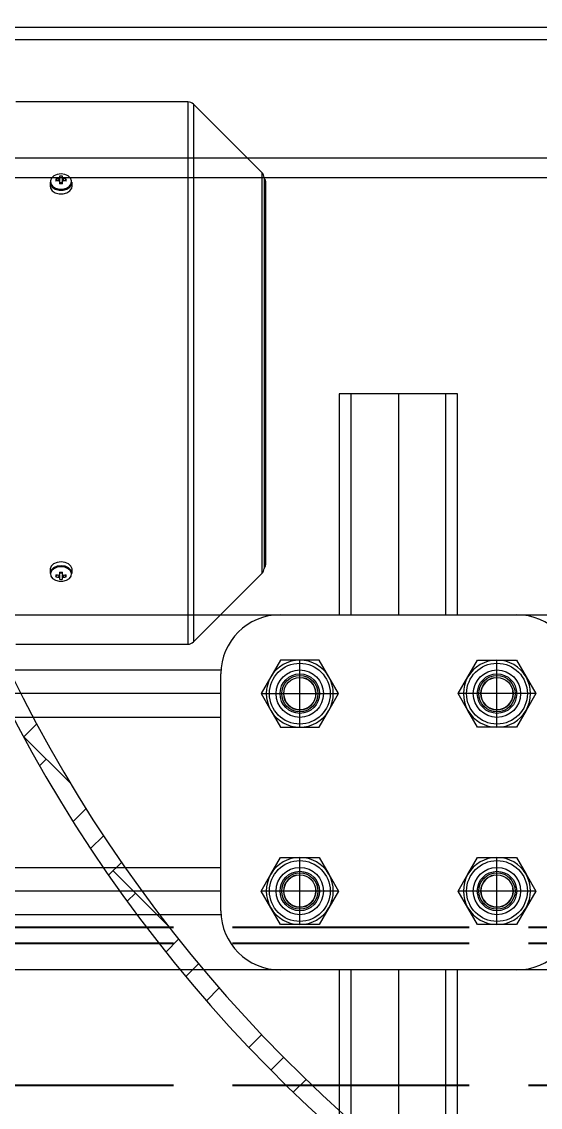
# Model space of a CAD drawing. Header units: centimetres. Extents: x 470464 to 524273, y 49611 to 59074.
# Drawn here: x 504137.54 to 504150.69, y 50543.06 to 50570.56 of the extents above; entities that cross this region are included whole.
import ezdxf

# ---------------------------------------------------------------- set-up
doc = ezdxf.new("R2010")
doc.units = ezdxf.units.CM
doc.header["$MEASUREMENT"] = 0
for name, pattern in [('1244-MIUM-DD-AR-2000$0$1244_Aselsan_MIUM_2900_Vinç$0$ACAD_ISO02W100', [15, 12, -3]), ('CENTER', [50.8, 31.75, -6.35, 6.35, -6.35]), ('CHAIN', [0.3543, 0.2362, -0.0295, 0.0591, -0.0295])]:
    doc.linetypes.add(name, pattern=pattern)
doc.layers.add('S-COLS-CONC', color=4, linetype='Continuous', lineweight=40)
doc.layers.add('vinç', color=7, linetype='Continuous')

# ---------------------------------------------------------------- blocks, each defined once
blk = doc.blocks.new('tyrhjutry5wjtuydhtsr')
at = {"color": 2, "linetype": 'Continuous', "lineweight": 25}
for p, q in [((71827.235, 30599.972), (71822.868, 30599.972)), ((71827.235, 30599.972), (71827.235, 30586.232)), ((71827.377, 30599.913), (71827.377, 30586.291)), ((71829.11, 30598.181), (71827.377, 30599.913)), ((71823.888, 30598.018), (71823.922, 30597.97)), ((71823.981, 30598.086), (71823.981, 30598.042)), ((71824.055, 30598.042), (71824.055, 30598.086)), ((71824.149, 30598.018), (71824.114, 30597.97)), ((71829.11, 30598.181), (71829.11, 30588.023)), ((71829.168, 30598.055), (71829.168, 30588.149)), ((71829.18, 30598.025), (71829.18, 30588.179)), ((71823.738, 30597.935), (71823.738, 30597.839)), ((71823.981, 30597.96), (71823.981, 30597.897)), ((71824.001, 30597.922), (71823.981, 30597.922)), ((71824.055, 30597.922), (71824.036, 30597.922)), ((71824.055, 30597.897), (71824.055, 30597.96)), ((71824.298, 30597.839), (71824.298, 30597.935)), ((71829.208, 30588.252), (71829.208, 30597.952)), ((71823.738, 30588.126), (71823.738, 30588.025)), ((71824.298, 30588.025), (71824.298, 30588.126)), ((71823.888, 30587.94), (71823.919, 30587.986)), ((71823.981, 30588.056), (71823.981, 30587.995)), ((71823.981, 30588.043), (71824.001, 30588.043)), ((71823.981, 30587.917), (71823.981, 30587.876)), ((71824.036, 30588.043), (71824.055, 30588.043)), ((71824.055, 30587.995), (71824.055, 30588.056)), ((71824.055, 30587.876), (71824.055, 30587.917)), ((71824.149, 30587.94), (71824.118, 30587.986)), ((71827.377, 30586.291), (71829.11, 30588.023)), ((71822.868, 30586.232), (71827.235, 30586.232))]:
    blk.add_line(p, q, dxfattribs=at)
at = {"color": 2, "linetype": 'Continuous', "lineweight": 25, "flags": 128}
for points in [[(71824.018, 30598.145), (71823.922, 30598.132), (71823.838, 30598.094), (71823.779, 30598.037), (71823.752, 30597.969), (71823.761, 30597.898), (71823.805, 30597.834), (71823.878, 30597.786), (71823.969, 30597.761), (71824.067, 30597.761), (71824.159, 30597.786), (71824.232, 30597.834), (71824.276, 30597.898), (71824.285, 30597.969), (71824.258, 30598.037), (71824.198, 30598.094), (71824.115, 30598.132), (71824.018, 30598.145)], [(71823.738, 30597.935), (71823.749, 30597.88), (71823.795, 30597.813), (71823.871, 30597.763), (71823.967, 30597.736), (71824.07, 30597.736), (71824.166, 30597.763), (71824.242, 30597.813), (71824.288, 30597.88), (71824.298, 30597.935)], [(71823.738, 30597.839), (71823.749, 30597.783), (71823.795, 30597.717), (71823.871, 30597.666), (71823.967, 30597.64), (71824.07, 30597.64), (71824.166, 30597.666), (71824.242, 30597.717), (71824.288, 30597.783), (71824.298, 30597.839)], [(71824.018, 30588.319), (71823.917, 30588.306), (71823.83, 30588.269), (71823.768, 30588.212), (71823.74, 30588.144), (71823.738, 30588.126)], [(71824.018, 30588.218), (71823.917, 30588.205), (71823.83, 30588.168), (71823.768, 30588.111), (71823.74, 30588.043), (71823.738, 30588.025)], [(71824.018, 30588.193), (71823.922, 30588.18), (71823.838, 30588.145), (71823.779, 30588.091), (71823.752, 30588.026), (71823.761, 30587.958), (71823.805, 30587.897), (71823.878, 30587.852), (71823.969, 30587.827), (71824.067, 30587.827), (71824.159, 30587.852), (71824.232, 30587.897), (71824.276, 30587.958), (71824.285, 30588.026), (71824.258, 30588.091), (71824.198, 30588.145), (71824.115, 30588.18), (71824.018, 30588.193)], [(71824.298, 30588.126), (71824.297, 30588.144), (71824.269, 30588.212), (71824.207, 30588.269), (71824.119, 30588.306), (71824.018, 30588.319)], [(71824.298, 30588.025), (71824.297, 30588.043), (71824.269, 30588.111), (71824.207, 30588.168), (71824.119, 30588.205), (71824.018, 30588.218)]]:
    blk.add_lwpolyline(points, dxfattribs=at)
at = {"color": 2, "linetype": 'Continuous', "lineweight": 25}
for centre, radius, start, end in [((71827.235, 30599.772), 0.2, 45, 90), ((71824.462, 30597.991), 0.575, 177.3305, 182.6695), ((71824.017, 30597.328), 0.703, 94.4734, 100.577), ((71824.007, 30597.986), 0.0619, 114.7173, 137.1128), ((71824.018, 30597.566), 0.521, 85.9308, 94.0692), ((71824.029, 30597.986), 0.0619, 42.8872, 65.2827), ((71824.02, 30597.328), 0.703, 79.423, 85.5266), ((71823.574, 30597.991), 0.575, 357.3305, 2.6695), ((71828.968, 30598.039), 0.2, 4.4812, 45), ((71829.218, 30598.059), 0.05, 184.4812, 221.8217), ((71829.098, 30597.952), 0.11, 0, 41.8217), ((71824.017, 30597.274), 0.703, 94.4734, 100.577), ((71824.007, 30598.017), 0.0619, 222.8872, 245.2827), ((71824.015, 30597.86), 0.0632, 103.1566, 122.3513), ((71824.018, 30596.231), 1.666, 88.7273, 91.2727), ((71824.018, 30597.848), 0.0757, 76.5689, 103.4311), ((71824.022, 30597.86), 0.0632, 57.6487, 76.8434), ((71824.029, 30598.017), 0.0619, 294.7173, 317.1128), ((71824.02, 30597.274), 0.703, 79.423, 85.5266), ((71828.968, 30588.165), 0.2, 315, 355.5188), ((71829.218, 30588.145), 0.05, 138.1783, 175.5188), ((71829.098, 30588.252), 0.11, 318.1783, 0), ((71824.408, 30587.966), 0.521, 177.1954, 182.8046), ((71824.017, 30588.65), 0.671, 258.9001, 265.2999), ((71824.017, 30588.599), 0.671, 258.9001, 265.2999), ((71824.006, 30587.938), 0.0619, 113.5667, 135.6063), ((71824.006, 30587.973), 0.0619, 224.3937, 246.4333), ((71824.018, 30589.493), 1.438, 268.5254, 271.4746), ((71824.015, 30588.106), 0.0649, 238.9644, 257.504), ((71824.018, 30588.388), 0.513, 265.8633, 274.1367), ((71824.018, 30588.12), 0.0794, 257.2055, 282.7945), ((71824.022, 30588.106), 0.0649, 282.496, 301.0356), ((71824.031, 30587.938), 0.0619, 44.3937, 66.4333), ((71824.031, 30587.973), 0.0619, 293.5667, 315.6063), ((71824.02, 30588.65), 0.671, 274.7001, 281.0999), ((71824.02, 30588.599), 0.671, 274.7001, 281.0999), ((71823.628, 30587.966), 0.521, 357.1954, 2.8046), ((71827.235, 30586.432), 0.2, 270, 315)]:
    blk.add_arc(centre, radius, start, end, dxfattribs=at)
for centre, major_axis, ratio, start_param, end_param in [((71824.018, 30597.825), (0, 0.104), 0.469869, 5.913772, 6.652599), ((71824.018, 30588.141), (0, 0.105), 0.462199, 2.772179, 3.511006)]:
    blk.add_ellipse(centre, major_axis=major_axis, ratio=ratio, start_param=start_param, end_param=end_param, dxfattribs=at)
for points, knots in [([(71823.969, 30597.969), (71823.967, 30597.984), (71823.965, 30598.004), (71823.962, 30598.023), (71823.962, 30598.028)], [0, 0, 0, 0, 0.767564, 1, 1, 1, 1]), ([(71823.981, 30598.042), (71823.981, 30598.037), (71823.981, 30598.001), (71823.981, 30597.959), (71823.981, 30597.921), (71823.981, 30597.914)], [0, 0, 0, 0, 0.116743, 0.839382, 1, 1, 1, 1]), ([(71824.055, 30597.96), (71824.055, 30597.983), (71824.055, 30598.01), (71824.055, 30598.037), (71824.055, 30598.042)], [0, 0, 0, 0, 0.817005, 1, 1, 1, 1]), ([(71824.075, 30598.028), (71824.074, 30598.023), (71824.072, 30598.004), (71824.069, 30597.984), (71824.067, 30597.969)], [0, 0, 0, 0, 0.232291, 1, 1, 1, 1]), ([(71823.962, 30587.93), (71823.962, 30587.935), (71823.965, 30587.954), (71823.967, 30587.972), (71823.968, 30587.986)], [0, 0, 0, 0, 0.258717, 1, 1, 1, 1]), ([(71823.981, 30587.982), (71823.981, 30587.966), (71823.981, 30587.944), (71823.981, 30587.922), (71823.981, 30587.917)], [0, 0, 0, 0, 0.761609, 1, 1, 1, 1]), ([(71824.055, 30587.917), (71824.055, 30587.922), (71824.055, 30587.944), (71824.055, 30587.966), (71824.055, 30587.982)], [0, 0, 0, 0, 0.238391, 1, 1, 1, 1]), ([(71824.068, 30587.986), (71824.07, 30587.972), (71824.072, 30587.954), (71824.074, 30587.935), (71824.075, 30587.93)], [0, 0, 0, 0, 0.741067, 1, 1, 1, 1])]:
    blk.add_open_spline(points, degree=3, knots=knots, dxfattribs=at)
blk = doc.blocks.new('ghfhjkdjfdkyufgfktuthkgt')
at = {"color": 2, "ltscale": 0.4}
for p, q in [((417976.459, 69070.663), (416796.458, 69070.663)), ((416796.458, 69067.363), (417976.459, 69067.363)), ((416796.458, 69066.863), (417976.459, 69066.863))]:
    blk.add_line(p, q, dxfattribs=at)
at = {"color": 2, "linetype": 'Continuous', "ltscale": 0.4}
for p, q in [((416819.16, 69052.69), (416819.492, 69053.023)), ((416820.348, 69051.52), (416819.168, 69052.699)), ((416819.564, 69051.963), (416819.734, 69052.133)), ((416820.3, 69051.568), (416820.312, 69051.58)), ((416820.414, 69050.55), (416820.742, 69050.878)), ((416820.858, 69049.863), (416821.186, 69050.191)), ((416820.865, 69049.87), (416820.831, 69049.905)), ((416821.316, 69049.19), (416821.642, 69049.516)), ((416822.809, 69047.927), (416821.431, 69049.305)), ((416821.786, 69048.529), (416821.997, 69048.739)), ((416822.562, 69048.173), (416822.595, 69048.206)), ((416822.765, 69047.245), (416823.09, 69047.57)), ((416823.274, 69046.622), (416823.598, 69046.946)), ((416823.794, 69046.011), (416824.118, 69046.335)), ((416824.872, 69044.826), (416825.197, 69045.151)), ((416825.43, 69044.252), (416825.754, 69044.577)), ((416825.999, 69043.691), (416826.324, 69044.016))]:
    blk.add_line(p, q, dxfattribs=at)
at = {"color": 2, "ltscale": 0.4}
for centre, radius, start, end in [((416851.692, 69070.315), 37, 198.9246, 341.0754), ((416851.692, 69070.354), 36.568, 199.2207, 340.7793)]:
    blk.add_arc(centre, radius, start, end, dxfattribs=at)
blk = doc.blocks.new('yguygyukfyukgjkhkjh')
at = {"color": 2, "ltscale": 0.4}
for p, q in [((416724.163, 68851.19), (416721.163, 68851.19)), ((416721.163, 68851.19), (416721.163, 68845.59)), ((416724.163, 68845.59), (416724.163, 68851.19)), ((416711.663, 68845.59), (416733.663, 68845.59)), ((416719.663, 68845.59), (416725.663, 68845.59)), ((416705.763, 68844.19), (416718.166, 68844.19)), ((416718.163, 68838.09), (416718.163, 68844.09)), ((416718.163, 68842.99), (416705.763, 68842.99)), ((416705.763, 68839.19), (416718.163, 68839.19)), ((416718.166, 68837.99), (416705.763, 68837.99)), ((416733.663, 68836.59), (416711.663, 68836.59)), ((416725.663, 68836.59), (416719.663, 68836.59)), ((416721.163, 68836.59), (416721.163, 68811.19)), ((416724.163, 68811.19), (416724.163, 68836.59))]:
    blk.add_line(p, q, dxfattribs=at)
at = {"color": 2, "ltscale": 2}
for p, q in [((416721.463, 68845.59), (416721.463, 68851.19)), ((416723.863, 68845.59), (416723.863, 68851.19)), ((416721.463, 68811.19), (416721.463, 68836.59)), ((416723.863, 68811.19), (416723.863, 68836.59))]:
    blk.add_line(p, q, dxfattribs=at)
at = {"color": 2, "linetype": 'CENTER', "ltscale": 25}
for p, q in [((416722.663, 68851.19), (416722.663, 68845.59)), ((416718.163, 68843.59), (416705.163, 68843.59)), ((416718.163, 68838.59), (416705.163, 68838.59)), ((416722.663, 68836.59), (416722.663, 68811.19))]:
    blk.add_line(p, q, dxfattribs=at)
at = {"color": 2}
for p, q in [((416719.672, 68844.44), (416719.427, 68844.015)), ((416720.163, 68844.44), (416719.672, 68844.44)), ((416720.654, 68844.44), (416720.163, 68844.44)), ((416720.899, 68844.015), (416720.654, 68844.44)), ((416724.427, 68844.015), (416724.672, 68844.44)), ((416724.672, 68844.44), (416725.163, 68844.44)), ((416725.163, 68844.44), (416725.654, 68844.44)), ((416725.654, 68844.44), (416725.899, 68844.015)), ((416719.427, 68844.015), (416719.182, 68843.59)), ((416721.145, 68843.59), (416720.899, 68844.015)), ((416724.182, 68843.59), (416724.427, 68844.015)), ((416725.899, 68844.015), (416726.145, 68843.59)), ((416719.182, 68843.59), (416719.427, 68843.165)), ((416720.899, 68843.165), (416721.145, 68843.59)), ((416724.427, 68843.165), (416724.182, 68843.59)), ((416726.145, 68843.59), (416725.899, 68843.165)), ((416719.427, 68843.165), (416719.672, 68842.74)), ((416720.654, 68842.74), (416720.899, 68843.165)), ((416724.672, 68842.74), (416724.427, 68843.165)), ((416725.899, 68843.165), (416725.654, 68842.74)), ((416719.672, 68842.74), (416720.163, 68842.74)), ((416720.163, 68842.74), (416720.654, 68842.74)), ((416725.163, 68842.74), (416724.672, 68842.74)), ((416725.654, 68842.74), (416725.163, 68842.74)), ((416719.427, 68839.015), (416719.672, 68839.44)), ((416719.672, 68839.44), (416720.163, 68839.44)), ((416720.163, 68839.44), (416720.654, 68839.44)), ((416720.654, 68839.44), (416720.899, 68839.015)), ((416724.427, 68839.015), (416724.672, 68839.44)), ((416724.672, 68839.44), (416725.163, 68839.44)), ((416725.163, 68839.44), (416725.654, 68839.44)), ((416725.654, 68839.44), (416725.899, 68839.015)), ((416719.182, 68838.59), (416719.427, 68839.015)), ((416720.899, 68839.015), (416721.145, 68838.59)), ((416724.182, 68838.59), (416724.427, 68839.015)), ((416725.899, 68839.015), (416726.145, 68838.59)), ((416719.427, 68838.165), (416719.182, 68838.59)), ((416721.145, 68838.59), (416720.899, 68838.165)), ((416724.427, 68838.165), (416724.182, 68838.59)), ((416726.145, 68838.59), (416725.899, 68838.165)), ((416719.672, 68837.74), (416719.427, 68838.165)), ((416720.899, 68838.165), (416720.654, 68837.74)), ((416724.672, 68837.74), (416724.427, 68838.165)), ((416725.899, 68838.165), (416725.654, 68837.74)), ((416720.163, 68837.74), (416719.672, 68837.74)), ((416720.654, 68837.74), (416720.163, 68837.74)), ((416725.163, 68837.74), (416724.672, 68837.74)), ((416725.654, 68837.74), (416725.163, 68837.74))]:
    blk.add_line(p, q, dxfattribs=at)
at = {"color": 2, "linetype": 'CHAIN', "ltscale": 40}
for p, q in [((416720.163, 68842.74), (416720.163, 68844.44)), ((416725.163, 68842.74), (416725.163, 68844.44)), ((416719.182, 68843.59), (416721.145, 68843.59)), ((416726.145, 68843.59), (416724.182, 68843.59)), ((416720.163, 68837.74), (416720.163, 68839.44)), ((416725.163, 68837.74), (416725.163, 68839.44)), ((416721.145, 68838.59), (416719.182, 68838.59)), ((416726.145, 68838.59), (416724.182, 68838.59))]:
    blk.add_line(p, q, dxfattribs=at)
at = {"color": 2, "ltscale": 7}
for centre, radius in [((416720.163, 68843.59), 0.77), ((416725.163, 68843.59), 0.77), ((416720.163, 68843.59), 0.5), ((416720.163, 68843.59), 0.459), ((416720.163, 68843.59), 0.408), ((416725.163, 68843.59), 0.5), ((416725.163, 68843.59), 0.459), ((416725.163, 68843.59), 0.408), ((416720.163, 68838.59), 0.77), ((416725.163, 68838.59), 0.77), ((416720.163, 68838.59), 0.5), ((416720.163, 68838.59), 0.459), ((416720.163, 68838.59), 0.408), ((416725.163, 68838.59), 0.5), ((416725.163, 68838.59), 0.459), ((416725.163, 68838.59), 0.408)]:
    blk.add_circle(centre, radius, dxfattribs=at)
at = {"color": 2, "ltscale": 0.4}
for centre in [(416720.163, 68843.59), (416725.163, 68843.59), (416720.163, 68838.59), (416725.163, 68838.59)]:
    blk.add_circle(centre, 0.6, dxfattribs=at)
for centre, start, end in [((416719.663, 68844.09), 90, 180), ((416725.663, 68844.09), 0, 90), ((416719.663, 68838.09), 180, 270), ((416725.663, 68838.09), 270, 0)]:
    blk.add_arc(centre, 1.5, start, end, dxfattribs=at)
at = {"color": 2}
for centre, start, end in [((416720.163, 68843.59), 90, 150), ((416720.163, 68843.59), 30, 90), ((416725.163, 68843.59), 90, 150), ((416725.163, 68843.59), 30, 90), ((416720.163, 68843.59), 150, 210), ((416720.163, 68843.59), 330, 30), ((416725.163, 68843.59), 150, 210), ((416725.163, 68843.59), 330, 30), ((416720.163, 68843.59), 210, 270), ((416720.163, 68843.59), 270, 330), ((416725.163, 68843.59), 210, 270), ((416725.163, 68843.59), 270, 330), ((416720.163, 68838.59), 90, 150), ((416720.163, 68838.59), 30, 90), ((416725.163, 68838.59), 90, 150), ((416725.163, 68838.59), 30, 90), ((416720.163, 68838.59), 150, 210), ((416720.163, 68838.59), 330, 30), ((416725.163, 68838.59), 150, 210), ((416725.163, 68838.59), 330, 30), ((416720.163, 68838.59), 210, 270), ((416720.163, 68838.59), 270, 330), ((416725.163, 68838.59), 210, 270), ((416725.163, 68838.59), 270, 330)]:
    blk.add_arc(centre, 0.85, start, end, dxfattribs=at)
at = {"color": 2, "ltscale": 7}
for centre, start, end in [((416720.163, 68843.59), 170, 80), ((416725.163, 68843.59), 100, 10), ((416720.163, 68838.59), 100, 10), ((416725.163, 68838.59), 100, 10)]:
    blk.add_arc(centre, 0.41, start, end, dxfattribs=at)
blk = doc.blocks.new('hfgdtnyrmuntyr')
at = {"color": 2, "ltscale": 0.4}
blk.add_lwpolyline([(416783.759, 68194.163), (417989.159, 68194.163), (417989.159, 68194.963), (416783.759, 68194.963)], close=True, dxfattribs=at)
at = {"layer": 'S-COLS-CONC', "color": 2, "linetype": '1244-MIUM-DD-AR-2000$0$1244_Aselsan_MIUM_2900_Vinç$0$ACAD_ISO02W100', "ltscale": 0.5}
for p, q in [((417955.459, 68171.663), (416817.459, 68171.663)), ((417955.459, 68171.263), (416817.459, 68171.263)), ((417955.459, 68167.663), (416817.459, 68167.663))]:
    blk.add_line(p, q, dxfattribs=at)
blk = doc.blocks.new('lkjşlkjkloıjljikşlklş')
at = {"layer": 'vinç', "color": 2}
blk.add_blockref('hfgdtnyrmuntyr', (0, 666), dxfattribs=at)
blk = doc.blocks.new('DHSETSRDJFDS')
at = {"layer": 'S-COLS-CONC', "color": 2}
blk.add_blockref('tyrhjutry5wjtuydhtsr', (344996.091, 38188.611), dxfattribs=at)
at = {"layer": 'vinç', "color": 2}
for name, p in [('lkjşlkjkloıjljikşlklş', (0, -70)), ('ghfhjkdjfdkyufgfktuthkgt', (0, -280.2)), ('yguygyukfyukgjkhkjh', (106, -70))]:
    blk.add_blockref(name, p, dxfattribs=at)

msp = doc.modelspace()

# ---------------------------------------------------------------- block references
at = {"layer": 'vinç', "color": 0}
msp.add_blockref('DHSETSRDJFDS', (87318.426, -18220.054), dxfattribs=at)

doc.saveas('drawing.dxf')
